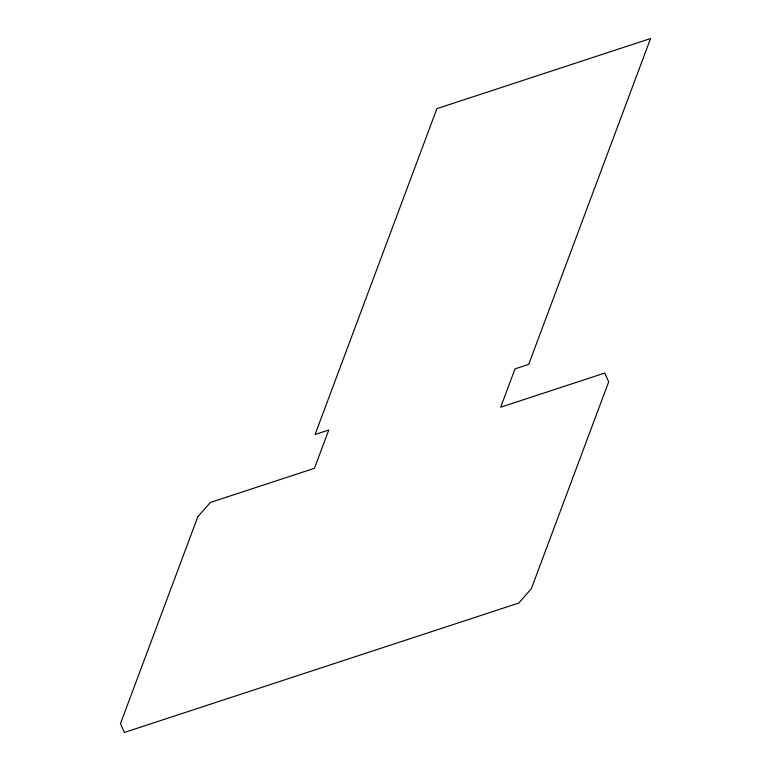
<?xml version="1.0" encoding="UTF-8"?>
<svg xmlns="http://www.w3.org/2000/svg" width="771" height="771" viewBox="0 0 771 771"><rect width="100%" height="100%" fill="white"/><g stroke="black" fill="none" stroke-linecap="round" stroke-linejoin="round"><path stroke-width="1.16" d="M197.858 516.657L120.459 723.651L124.382 732.45L518.777 603.038L531.296 588.842L608.685 381.847L604.772 373.048L500.687 407.194L515.018 368.866L528.713 364.375L650.541 38.55L436.906 108.653L315.088 434.468L328.783 429.977L314.443 468.305L210.367 502.461L197.858 516.657"/></g></svg>
